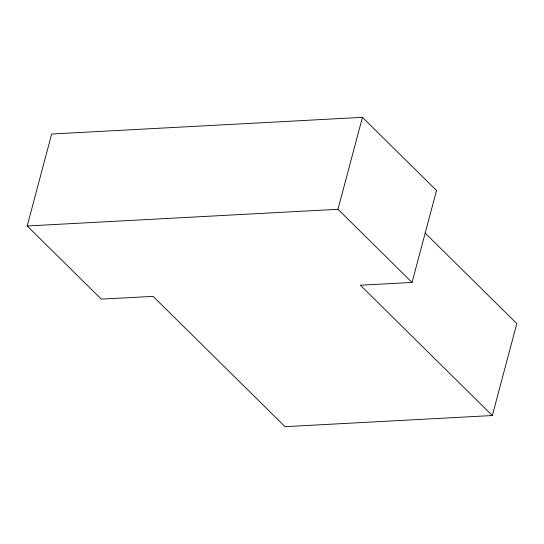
<?xml version="1.0" encoding="UTF-8"?>
<svg xmlns="http://www.w3.org/2000/svg" width="544" height="544" viewBox="0 0 544 544"><rect width="100%" height="100%" fill="white"/><g stroke="black" fill="none" stroke-linecap="round" stroke-linejoin="round"><path stroke-width="0.82" d="M492.334 415.541L285.063 426.666L153.102 296.358L101.286 299.139L27.2 225.978L51.666 134.021L362.447 117.334L436.533 190.488L412.066 282.452L360.373 285.226L492.334 415.541L516.8 323.578L425.211 233.131M412.066 282.452L337.98 209.29L362.447 117.334M27.2 225.978L337.98 209.29"/></g></svg>
